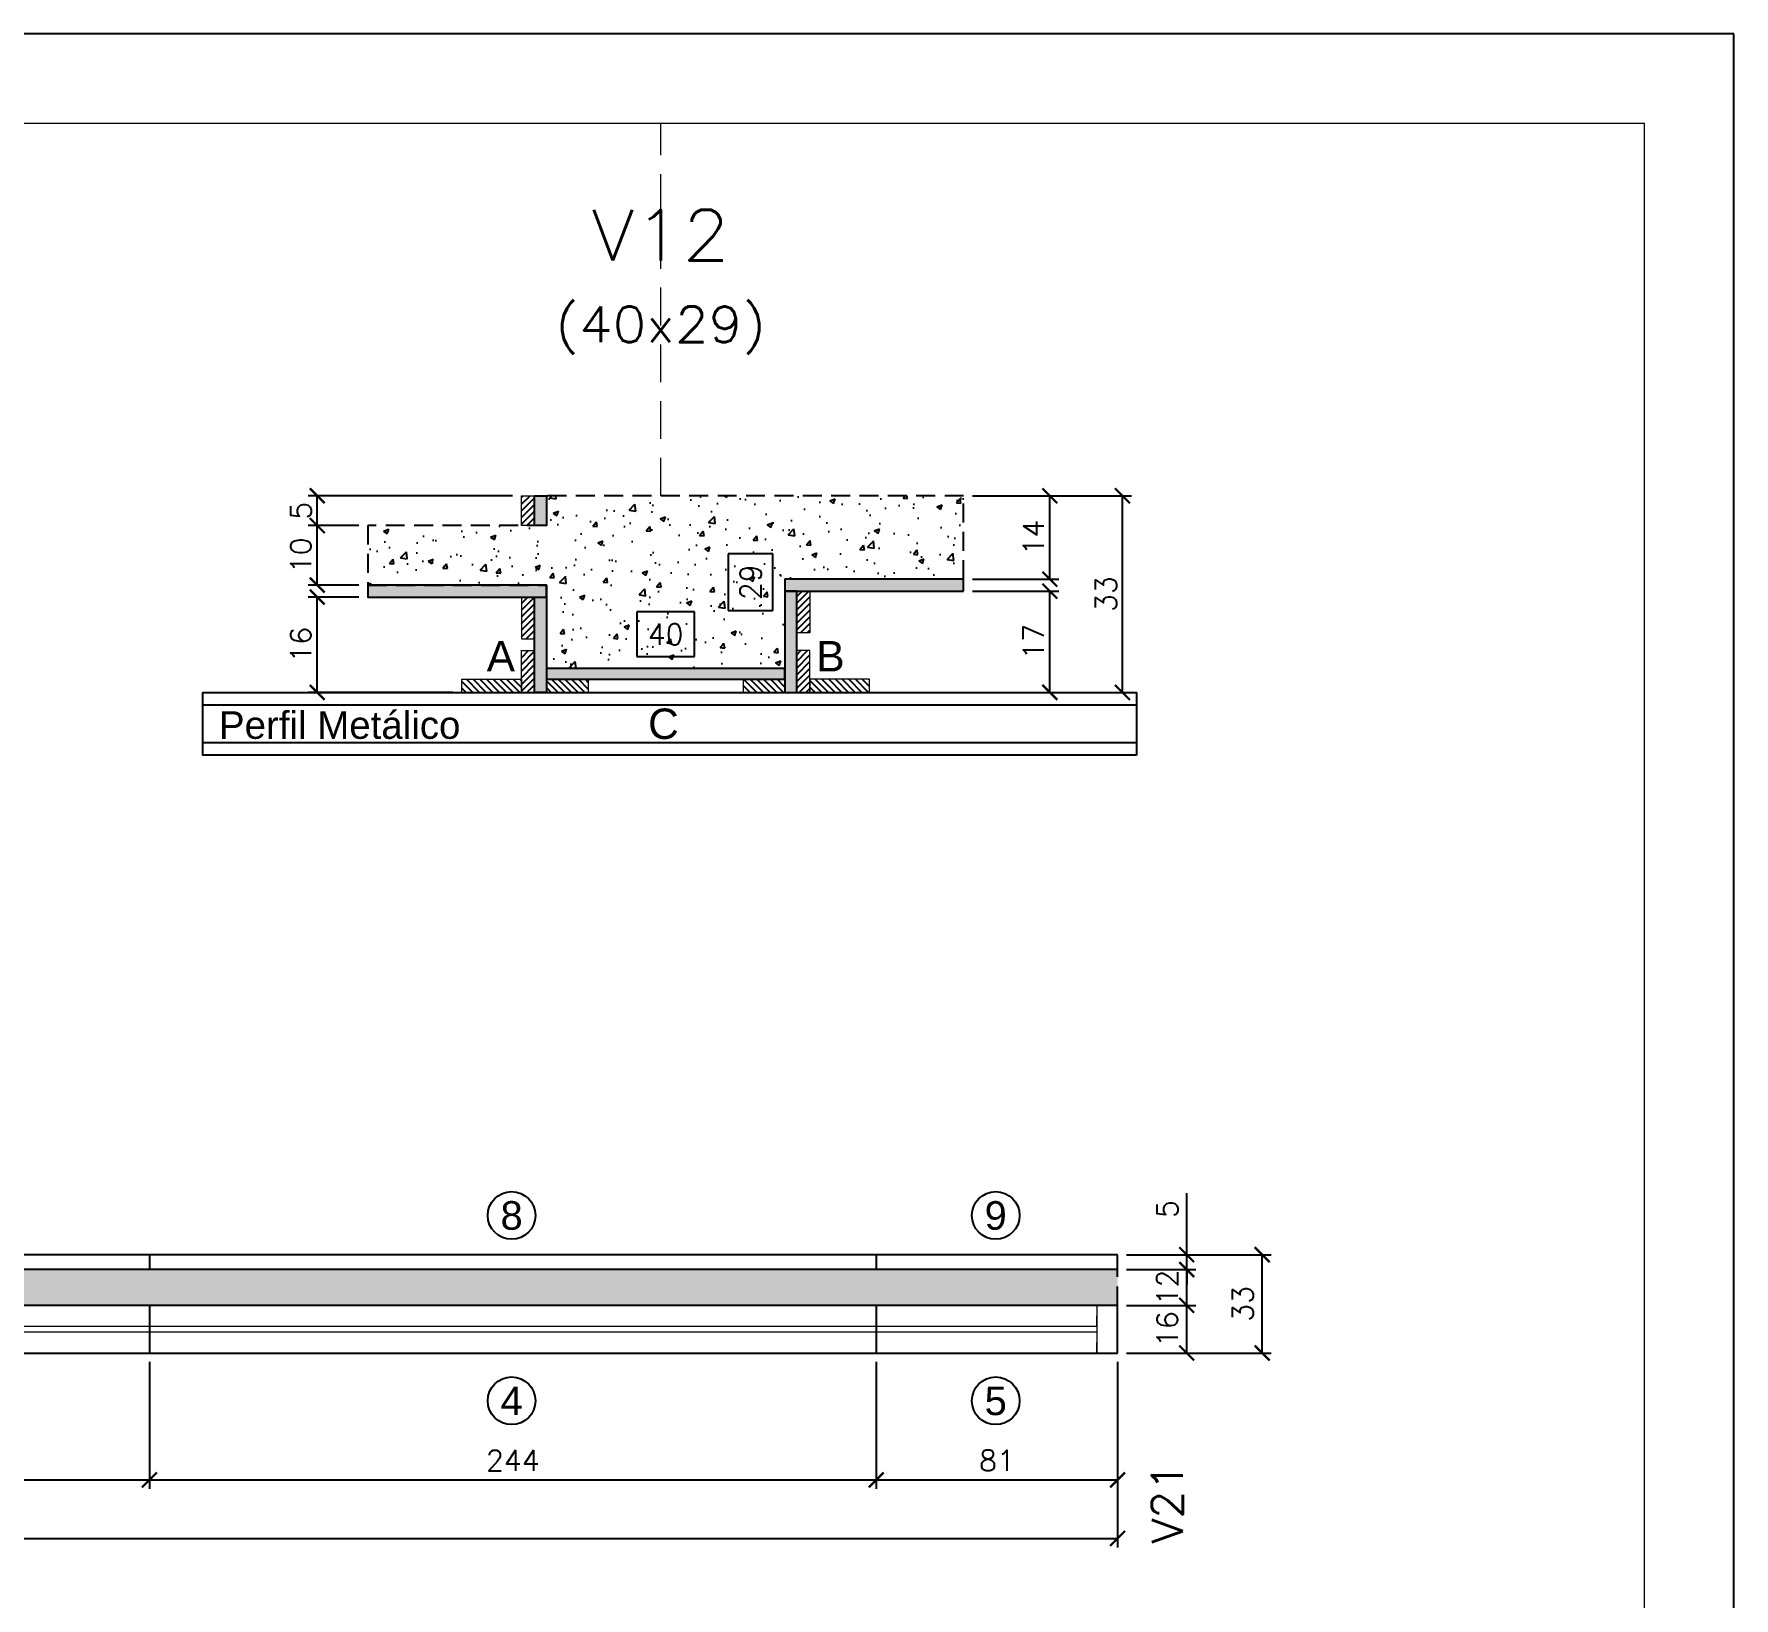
# Model space of a CAD drawing. Extents: x -23436 to 4767, y -4638 to 9755.
# Drawn here: x -15007 to -14436, y 2307 to 2832 of the extents above; entities that cross this region are included whole.
import ezdxf
from ezdxf.enums import TextEntityAlignment as Align

# ---------------------------------------------------------------- set-up
doc = ezdxf.new("R2010")
doc.units = 0
doc.header["$PDMODE"] = 2
doc.header["$PDSIZE"] = 10
doc.linetypes.add('CABLIN', pattern=[0.35, 0.25, -0.1])
doc.linetypes.add('HIDDEN', pattern=[9.525, 6.35, -3.175])
doc.layers.get('0').update_dxf_attribs({"lineweight": 13})
doc.layers.get('Defpoints').update_dxf_attribs({"lineweight": 13})
for name, color, linetype in [('Concreto', 250, 'HIDDEN'), ('Cota', 4, 'Continuous'), ('Cota Seção (2x)', 4, 'Continuous'), ('Hachura', 252, 'CABLIN'), ('MB Logo', 255, 'Continuous'), ('Painéis', 200, 'Continuous'), ('Perfil Metálico', 224, 'Continuous'), ('Romaneio', 10, 'Continuous'), ('Texto de Titulo', 7, 'Continuous'), ('Texto Qtd Sarr', 242, 'Continuous')]:
    doc.layers.add(name, color=color, linetype=linetype)
for name, color, linetype, lineweight in [('FOLHA MB', 7, 'Continuous', 13), ('Madeira', 100, 'Continuous', 13), ('Sarr 2.2x7', 40, 'Continuous', 9), ('Texto Seção', 7, 'Continuous', 15)]:
    doc.layers.add(name, color=color, linetype=linetype, lineweight=lineweight)
doc.layers.add('Laje_Perimetro', color=7, linetype='Continuous', plot=False)
doc.styles.add('ARIAL', font='arial.ttf', dxfattribs={"oblique": 15, "height": 25})
doc.styles.add('REGUA-120', font='ROMANS.shx', dxfattribs={"height": 15})
doc.styles.add('ROMANS', font='romans.shx')
doc.dimstyles.new('Cota Paínel', dxfattribs={"dimtxt": 7, "dimasz": 5, "dimexe": 3, "dimexo": 3, "dimgap": 3, "dimtad": 1, "dimdec": 1, "dimzin": 12, "dimdsep": 46, "dimtxsty": 'ROMANS', "dimblk": 'ARCHTICK', "dimcen": 0, "dimclrd": 4, "dimclre": 4, "dimclrt": 1, "dimadec": 1, "dimazin": 3, "dimtfac": 1, "dimtdec": 1, "dimtmove": 0, "dimatfit": 3, "dimldrblk": 'OBLIQUE', "dimfxl": 1, "dimtolj": 1, "dimtzin": 12, "dimarcsym": 0})
doc.dimstyles.new('Cota Seção (2x)', dxfattribs={"dimtxt": 7, "dimasz": 5, "dimexe": 3, "dimexo": 3, "dimgap": 2, "dimtad": 3, "dimdec": 1, "dimlfac": 0.5, "dimzin": 12, "dimdsep": 46, "dimtxsty": 'ROMANS', "dimblk": 'ARCHTICK', "dimcen": 0, "dimclrd": 4, "dimclre": 4, "dimclrt": 1, "dimadec": 1, "dimazin": 3, "dimtfac": 1, "dimtdec": 1, "dimtmove": 0, "dimatfit": 3, "dimldrblk": 'OBLIQUE', "dimfxl": 1, "dimtolj": 1, "dimtzin": 12, "dimarcsym": 0})
doc.dimstyles.new('Cota Seção interna', dxfattribs={"dimtxt": 7, "dimasz": 6, "dimexe": 0.18, "dimexo": 2, "dimgap": -4, "dimtad": 3, "dimdec": 1, "dimlfac": 0.5, "dimzin": 12, "dimdsep": 46, "dimtxsty": 'ROMANS', "dimblk": 'ARCHTICK', "dimcen": 0.09, "dimse1": 1, "dimse2": 1, "dimsd1": 1, "dimsd2": 1, "dimclrd": 180, "dimclre": 5, "dimclrt": 1, "dimadec": 0, "dimazin": 3, "dimtfac": 1, "dimtdec": 1, "dimtofl": 0, "dimtmove": 0, "dimatfit": 3, "dimldrblk": 'ARCHTICK', "dimfxl": 1, "dimtolj": 1, "dimtzin": 0, "dimarcsym": 0})

# ---------------------------------------------------------------- blocks, each defined once
blk = doc.blocks.new('A$C169d8357')
at = {"layer": 'FOLHA MB', "color": 1}
for points in [[(0, 1199.94), (0, 149.94), (1485.02, 149.94), (1485.02, 1199.94)], [(70, 1169.94), (70, 179.94), (1455.02, 179.94), (1455.02, 1169.94)]]:
    blk.add_lwpolyline(points, close=True, dxfattribs=at)
blk = doc.blocks.new('_ArchTick')
at = {"color": 0, "linetype": 'ByBlock', "const_width": 0.15}
blk.add_lwpolyline([(-0.5, -0.5), (0.5, 0.5)], dxfattribs=at)
blk = doc.blocks.new('*D754')
at = {"layer": 'Cota', "color": 4, "lineweight": -2, "transparency": 16777216}
for p, q in [((-15212.27, 2386.5), (-15212.27, 2343.91)), ((-14968.27, 2386.5), (-14968.27, 2343.91)), ((-15212.27, 2346.91), (-14968.27, 2346.91))]:
    blk.add_line(p, q, dxfattribs=at)
at = {"layer": 'Defpoints', "color": 0, "transparency": 16777216}
for p in [(-15212.27, 2389.5), (-14968.27, 2389.5), (-14968.27, 2346.91)]:
    blk.add_point(p, dxfattribs=at)
at = {"layer": 'Cota', "color": 4, "lineweight": -2, "transparency": 16777216, "xscale": 5, "yscale": 5, "zscale": 5, "rotation": 180}
blk.add_blockref('_ArchTick', (-15212.27, 2346.91), dxfattribs=at)
at = {"layer": 'Cota', "color": 4, "lineweight": -2, "transparency": 16777216, "xscale": 5, "yscale": 5, "zscale": 5}
blk.add_blockref('_ArchTick', (-14968.27, 2346.91), dxfattribs=at)
at = {"layer": 'Cota', "color": 1, "transparency": 16777216, "insert": (-15090.27, 2353.41), "char_height": 7, "attachment_point": 5, "style": 'ROMANS'}
blk.add_mtext('\\A1;244', dxfattribs=at)
blk = doc.blocks.new('_OBLIQUE')
at = {"color": 0, "linetype": 'ByBlock', "lineweight": -2}
for p, q in [((0, 0), (-1, 0)), ((-0.5, -0.5), (0.5, 0.5))]:
    blk.add_line(p, q, dxfattribs=at)
blk = doc.blocks.new('*D755')
at = {"layer": 'Cota', "color": 4, "lineweight": -2, "transparency": 16777216}
for p, q in [((-14968.27, 2386.5), (-14968.27, 2343.91)), ((-14724.27, 2386.5), (-14724.27, 2343.91)), ((-14968.27, 2346.91), (-14724.27, 2346.91))]:
    blk.add_line(p, q, dxfattribs=at)
at = {"layer": 'Defpoints', "color": 0, "transparency": 16777216}
for p in [(-14968.27, 2389.5), (-14724.27, 2389.5), (-14724.27, 2346.91)]:
    blk.add_point(p, dxfattribs=at)
at = {"layer": 'Cota', "color": 4, "lineweight": -2, "transparency": 16777216, "xscale": 5, "yscale": 5, "zscale": 5, "rotation": 180}
blk.add_blockref('_ArchTick', (-14968.27, 2346.91), dxfattribs=at)
at = {"layer": 'Cota', "color": 4, "lineweight": -2, "transparency": 16777216, "xscale": 5, "yscale": 5, "zscale": 5}
blk.add_blockref('_ArchTick', (-14724.27, 2346.91), dxfattribs=at)
at = {"layer": 'Cota', "color": 1, "transparency": 16777216, "insert": (-14846.27, 2353.41), "char_height": 7, "attachment_point": 5, "style": 'ROMANS'}
blk.add_mtext('\\A1;244', dxfattribs=at)
blk = doc.blocks.new('*D756')
at = {"layer": 'Cota', "color": 4, "lineweight": -2, "transparency": 16777216}
for p, q in [((-14724.27, 2386.5), (-14724.27, 2343.91)), ((-14643.27, 2386.5), (-14643.27, 2343.91)), ((-14724.27, 2346.91), (-14643.27, 2346.91))]:
    blk.add_line(p, q, dxfattribs=at)
at = {"layer": 'Defpoints', "color": 0, "transparency": 16777216}
for p in [(-14724.27, 2389.5), (-14643.27, 2389.5), (-14643.27, 2346.91)]:
    blk.add_point(p, dxfattribs=at)
at = {"layer": 'Cota', "color": 4, "lineweight": -2, "transparency": 16777216, "xscale": 5, "yscale": 5, "zscale": 5, "rotation": 180}
blk.add_blockref('_ArchTick', (-14724.27, 2346.91), dxfattribs=at)
at = {"layer": 'Cota', "color": 4, "lineweight": -2, "transparency": 16777216, "xscale": 5, "yscale": 5, "zscale": 5}
blk.add_blockref('_ArchTick', (-14643.27, 2346.91), dxfattribs=at)
at = {"layer": 'Cota', "color": 1, "transparency": 16777216, "insert": (-14683.77, 2353.41), "char_height": 7, "attachment_point": 5, "style": 'ROMANS'}
blk.add_mtext('\\A1;81', dxfattribs=at)
blk = doc.blocks.new('*D757')
at = {"layer": 'Cota', "color": 4, "lineweight": -2, "transparency": 16777216}
for p, q in [((-14640.27, 2405.5), (-14617.06, 2405.5)), ((-14620.06, 2389.5), (-14620.06, 2405.5)), ((-14640.27, 2389.5), (-14617.06, 2389.5))]:
    blk.add_line(p, q, dxfattribs=at)
at = {"layer": 'Defpoints', "color": 0, "transparency": 16777216}
for p in [(-14643.27, 2405.5), (-14620.06, 2405.5), (-14643.27, 2389.5)]:
    blk.add_point(p, dxfattribs=at)
at = {"layer": 'Cota', "color": 4, "lineweight": -2, "transparency": 16777216, "xscale": 5, "yscale": 5, "zscale": 5}
for p, rotation in [((-14620.06, 2405.5), 90), ((-14620.06, 2389.5), 270)]:
    blk.add_blockref('_ArchTick', p, dxfattribs=dict(at, rotation=rotation))
at = {"layer": 'Cota', "color": 1, "transparency": 16777216, "insert": (-14626.56, 2397.5), "char_height": 7, "attachment_point": 5, "rotation": 90, "style": 'ROMANS'}
blk.add_mtext('\\A1;16', dxfattribs=at)
blk = doc.blocks.new('*D758')
at = {"layer": 'Cota', "color": 4, "lineweight": -2, "transparency": 16777216}
for p, q in [((-14640.27, 2417.5), (-14617.06, 2417.5)), ((-14620.06, 2405.5), (-14620.06, 2417.5)), ((-14640.27, 2405.5), (-14617.06, 2405.5))]:
    blk.add_line(p, q, dxfattribs=at)
at = {"layer": 'Defpoints', "color": 0, "transparency": 16777216}
for p in [(-14643.27, 2417.5), (-14620.06, 2417.5), (-14643.27, 2405.5)]:
    blk.add_point(p, dxfattribs=at)
at = {"layer": 'Cota', "color": 4, "lineweight": -2, "transparency": 16777216, "xscale": 5, "yscale": 5, "zscale": 5}
for p, rotation in [((-14620.06, 2417.5), 90), ((-14620.06, 2405.5), 270)]:
    blk.add_blockref('_ArchTick', p, dxfattribs=dict(at, rotation=rotation))
at = {"layer": 'Cota', "color": 1, "transparency": 16777216, "insert": (-14626.56, 2411.5), "char_height": 7, "attachment_point": 5, "rotation": 90, "style": 'ROMANS'}
blk.add_mtext('\\A1;12', dxfattribs=at)
blk = doc.blocks.new('*D759')
at = {"layer": 'Cota', "color": 4, "lineweight": -2, "transparency": 16777216}
for p, q in [((-14620.06, 2422.5), (-14620.06, 2443.16)), ((-14640.27, 2422.5), (-14617.06, 2422.5)), ((-14620.06, 2417.5), (-14620.06, 2422.5)), ((-14640.27, 2417.5), (-14617.06, 2417.5)), ((-14620.06, 2417.5), (-14620.06, 2412.5))]:
    blk.add_line(p, q, dxfattribs=at)
at = {"layer": 'Defpoints', "color": 0, "transparency": 16777216}
for p in [(-14643.27, 2422.5), (-14620.06, 2422.5), (-14643.27, 2417.5)]:
    blk.add_point(p, dxfattribs=at)
at = {"layer": 'Cota', "color": 4, "lineweight": -2, "transparency": 16777216, "xscale": 5, "yscale": 5, "zscale": 5}
for p, rotation in [((-14620.06, 2422.5), 270), ((-14620.06, 2417.5), 90)]:
    blk.add_blockref('_ArchTick', p, dxfattribs=dict(at, rotation=rotation))
at = {"layer": 'Cota', "color": 1, "transparency": 16777216, "insert": (-14626.56, 2437.83), "char_height": 7, "attachment_point": 5, "rotation": 90, "style": 'ROMANS'}
blk.add_mtext('\\A1;5', dxfattribs=at)
blk = doc.blocks.new('*D760')
at = {"layer": 'Cota', "color": 4, "lineweight": -2, "transparency": 16777216}
for p, q in [((-14640.27, 2422.5), (-14591.75, 2422.5)), ((-14594.75, 2389.5), (-14594.75, 2422.5)), ((-14640.27, 2389.5), (-14591.75, 2389.5))]:
    blk.add_line(p, q, dxfattribs=at)
at = {"layer": 'Defpoints', "color": 0, "transparency": 16777216}
for p in [(-14643.27, 2422.5), (-14594.75, 2422.5), (-14643.27, 2389.5)]:
    blk.add_point(p, dxfattribs=at)
at = {"layer": 'Cota', "color": 4, "lineweight": -2, "transparency": 16777216, "xscale": 5, "yscale": 5, "zscale": 5}
for p, rotation in [((-14594.75, 2422.5), 90), ((-14594.75, 2389.5), 270)]:
    blk.add_blockref('_ArchTick', p, dxfattribs=dict(at, rotation=rotation))
at = {"layer": 'Cota', "color": 1, "transparency": 16777216, "insert": (-14601.25, 2406), "char_height": 7, "attachment_point": 5, "rotation": 90, "style": 'ROMANS'}
blk.add_mtext('\\A1;33', dxfattribs=at)
blk = doc.blocks.new('*D761')
at = {"layer": 'Cota', "color": 4, "lineweight": -2, "transparency": 16777216}
for p, q in [((-15456.27, 2386.5), (-15456.27, 2324.25)), ((-14643.27, 2386.5), (-14643.27, 2324.25)), ((-15456.27, 2327.25), (-14643.27, 2327.25))]:
    blk.add_line(p, q, dxfattribs=at)
at = {"layer": 'Defpoints', "color": 0, "transparency": 16777216}
for p in [(-15456.27, 2389.5), (-14643.27, 2389.5), (-14643.27, 2327.25)]:
    blk.add_point(p, dxfattribs=at)
at = {"layer": 'Cota', "color": 4, "lineweight": -2, "transparency": 16777216, "xscale": 5, "yscale": 5, "zscale": 5, "rotation": 180}
blk.add_blockref('_ArchTick', (-15456.27, 2327.25), dxfattribs=at)
at = {"layer": 'Cota', "color": 4, "lineweight": -2, "transparency": 16777216, "xscale": 5, "yscale": 5, "zscale": 5}
blk.add_blockref('_ArchTick', (-14643.27, 2327.25), dxfattribs=at)
at = {"layer": 'Cota', "color": 1, "transparency": 16777216, "insert": (-15049.77, 2333.75), "char_height": 7, "attachment_point": 5, "style": 'ROMANS'}
blk.add_mtext('\\A1;813', dxfattribs=at)
blk = doc.blocks.new('*D781')
at = {"layer": 'Cota Seção (2x)', "color": 180, "lineweight": -2, "transparency": 16777216}
for p, q in [((-14785.29, 2638.26), (-14804.62, 2638.26)), ((-14804.62, 2638.26), (-14804.62, 2623.26)), ((-14785.29, 2623.26), (-14785.29, 2638.26)), ((-14804.62, 2623.26), (-14785.29, 2623.26))]:
    blk.add_line(p, q, dxfattribs=at)
at = {"layer": 'Defpoints', "color": 0, "transparency": 16777216}
for p in [(-14834.96, 2619.26), (-14754.96, 2619.26), (-14754.96, 2619.26)]:
    blk.add_point(p, dxfattribs=at)
at = {"layer": 'Cota Seção (2x)', "color": 1, "transparency": 16777216, "insert": (-14794.96, 2630.76), "char_height": 7, "attachment_point": 5, "style": 'ROMANS'}
blk.add_mtext('\\A1;40', dxfattribs=at)
blk = doc.blocks.new('*D782')
at = {"layer": 'Cota', "color": 4, "lineweight": -2, "transparency": 16777216}
for p, q in [((-14691.96, 2645.26), (-14663.02, 2645.26)), ((-14666.02, 2611.26), (-14666.02, 2645.26)), ((-14723.56, 2611.26), (-14663.02, 2611.26))]:
    blk.add_line(p, q, dxfattribs=at)
at = {"layer": 'Defpoints', "color": 0, "transparency": 16777216}
for p in [(-14694.96, 2645.26), (-14666.02, 2645.26), (-14726.56, 2611.26)]:
    blk.add_point(p, dxfattribs=at)
at = {"layer": 'Cota', "color": 4, "lineweight": -2, "transparency": 16777216, "xscale": 5, "yscale": 5, "zscale": 5}
for p, rotation in [((-14666.02, 2645.26), 90), ((-14666.02, 2611.26), 270)]:
    blk.add_blockref('_ArchTick', p, dxfattribs=dict(at, rotation=rotation))
at = {"layer": 'Cota', "color": 1, "transparency": 16777216, "insert": (-14671.52, 2628.26), "char_height": 7, "attachment_point": 5, "rotation": 90, "style": 'ROMANS'}
blk.add_mtext('\\A1;17', dxfattribs=at)
blk = doc.blocks.new('*D783')
at = {"layer": 'Cota', "color": 4, "lineweight": -2, "transparency": 16777216}
for p, q in [((-14691.96, 2677.26), (-14663.02, 2677.26)), ((-14666.02, 2649.26), (-14666.02, 2677.26)), ((-14691.96, 2649.26), (-14663.02, 2649.26))]:
    blk.add_line(p, q, dxfattribs=at)
at = {"layer": 'Defpoints', "color": 0, "transparency": 16777216}
for p in [(-14694.96, 2677.26), (-14666.02, 2677.26), (-14694.96, 2649.26)]:
    blk.add_point(p, dxfattribs=at)
at = {"layer": 'Cota', "color": 4, "lineweight": -2, "transparency": 16777216, "xscale": 5, "yscale": 5, "zscale": 5}
for p, rotation in [((-14666.02, 2677.26), 90), ((-14666.02, 2649.26), 270)]:
    blk.add_blockref('_ArchTick', p, dxfattribs=dict(at, rotation=rotation))
at = {"layer": 'Cota', "color": 1, "transparency": 16777216, "insert": (-14671.52, 2663.26), "char_height": 7, "attachment_point": 5, "rotation": 90, "style": 'ROMANS'}
blk.add_mtext('\\A1;14', dxfattribs=at)
blk = doc.blocks.new('*D784')
at = {"layer": 'Cota', "color": 4, "lineweight": -2, "transparency": 16777216}
for p, q in [((-14691.96, 2677.26), (-14638.65, 2677.26)), ((-14641.65, 2611.26), (-14641.65, 2677.26)), ((-14723.56, 2611.26), (-14638.65, 2611.26))]:
    blk.add_line(p, q, dxfattribs=at)
at = {"layer": 'Defpoints', "color": 0, "transparency": 16777216}
for p in [(-14694.96, 2677.26), (-14641.65, 2677.26), (-14726.56, 2611.26)]:
    blk.add_point(p, dxfattribs=at)
at = {"layer": 'Cota', "color": 4, "lineweight": -2, "transparency": 16777216, "xscale": 5, "yscale": 5, "zscale": 5}
for p, rotation in [((-14641.65, 2677.26), 90), ((-14641.65, 2611.26), 270)]:
    blk.add_blockref('_ArchTick', p, dxfattribs=dict(at, rotation=rotation))
at = {"layer": 'Cota', "color": 1, "transparency": 16777216, "insert": (-14647.15, 2644.26), "char_height": 7, "attachment_point": 5, "rotation": 90, "style": 'ROMANS'}
blk.add_mtext('\\A1;33', dxfattribs=at)
blk = doc.blocks.new('*D785')
at = {"layer": 'Cota', "color": 4, "lineweight": -2, "transparency": 16777216}
for p, q in [((-14846.36, 2677.26), (-14914.93, 2677.26)), ((-14911.93, 2667.26), (-14911.93, 2677.26)), ((-14897.96, 2667.26), (-14914.93, 2667.26))]:
    blk.add_line(p, q, dxfattribs=at)
at = {"layer": 'Defpoints', "color": 0, "transparency": 16777216}
for p in [(-14911.93, 2677.26), (-14843.36, 2677.26), (-14894.96, 2667.26)]:
    blk.add_point(p, dxfattribs=at)
at = {"layer": 'Cota', "color": 4, "lineweight": -2, "transparency": 16777216, "xscale": 5, "yscale": 5, "zscale": 5}
for p, rotation in [((-14911.93, 2677.26), 90), ((-14911.93, 2667.26), 270)]:
    blk.add_blockref('_ArchTick', p, dxfattribs=dict(at, rotation=rotation))
at = {"layer": 'Cota', "color": 1, "transparency": 16777216, "insert": (-14917.43, 2672.26), "char_height": 7, "attachment_point": 5, "rotation": 90, "style": 'ROMANS'}
blk.add_mtext('\\A1;5', dxfattribs=at)
blk = doc.blocks.new('*D786')
at = {"layer": 'Cota', "color": 4, "lineweight": -2, "transparency": 16777216}
for p, q in [((-14897.96, 2667.26), (-14914.93, 2667.26)), ((-14911.93, 2647.26), (-14911.93, 2667.26)), ((-14897.96, 2647.26), (-14914.93, 2647.26))]:
    blk.add_line(p, q, dxfattribs=at)
at = {"layer": 'Defpoints', "color": 0, "transparency": 16777216}
for p in [(-14911.93, 2667.26), (-14894.96, 2667.26), (-14894.96, 2647.26)]:
    blk.add_point(p, dxfattribs=at)
at = {"layer": 'Cota', "color": 4, "lineweight": -2, "transparency": 16777216, "xscale": 5, "yscale": 5, "zscale": 5}
for p, rotation in [((-14911.93, 2667.26), 90), ((-14911.93, 2647.26), 270)]:
    blk.add_blockref('_ArchTick', p, dxfattribs=dict(at, rotation=rotation))
at = {"layer": 'Cota', "color": 1, "transparency": 16777216, "insert": (-14917.43, 2657.26), "char_height": 7, "attachment_point": 5, "rotation": 90, "style": 'ROMANS'}
blk.add_mtext('\\A1;10', dxfattribs=at)
blk = doc.blocks.new('*D787')
at = {"layer": 'Cota', "color": 4, "lineweight": -2, "transparency": 16777216}
for p, q in [((-14897.96, 2643.26), (-14914.93, 2643.26)), ((-14911.93, 2611.26), (-14911.93, 2643.26)), ((-14866.36, 2611.26), (-14914.93, 2611.26))]:
    blk.add_line(p, q, dxfattribs=at)
at = {"layer": 'Defpoints', "color": 0, "transparency": 16777216}
for p in [(-14911.93, 2643.26), (-14894.96, 2643.26), (-14863.36, 2611.26)]:
    blk.add_point(p, dxfattribs=at)
at = {"layer": 'Cota', "color": 4, "lineweight": -2, "transparency": 16777216, "xscale": 5, "yscale": 5, "zscale": 5}
for p, rotation in [((-14911.93, 2643.26), 90), ((-14911.93, 2611.26), 270)]:
    blk.add_blockref('_ArchTick', p, dxfattribs=dict(at, rotation=rotation))
at = {"layer": 'Cota', "color": 1, "transparency": 16777216, "insert": (-14917.43, 2627.26), "char_height": 7, "attachment_point": 5, "rotation": 90, "style": 'ROMANS'}
blk.add_mtext('\\A1;16', dxfattribs=at)
blk = doc.blocks.new('*D788')
at = {"layer": 'Cota Seção (2x)', "color": 180, "lineweight": -2, "transparency": 16777216}
for p, q in [((-14758.96, 2657.76), (-14773.96, 2657.76)), ((-14773.96, 2657.76), (-14773.96, 2638.76)), ((-14758.96, 2638.76), (-14758.96, 2657.76)), ((-14773.96, 2638.76), (-14758.96, 2638.76))]:
    blk.add_line(p, q, dxfattribs=at)
at = {"layer": 'Defpoints', "color": 0, "transparency": 16777216}
for p in [(-14759.66, 2677.26), (-14754.96, 2677.26), (-14759.66, 2619.26)]:
    blk.add_point(p, dxfattribs=at)
at = {"layer": 'Cota Seção (2x)', "color": 1, "transparency": 16777216, "insert": (-14766.46, 2648.26), "char_height": 7, "attachment_point": 5, "rotation": 90, "style": 'ROMANS'}
blk.add_mtext('\\A1;29', dxfattribs=at)
blk = doc.blocks.new('titulo1')
at = {"layer": 'Defpoints', "color": 252, "linetype": 'HIDDEN', "ltscale": 2}
blk.add_line((0, 0), (0, 125), dxfattribs=at)
at = {"layer": 'Defpoints', "style": 'ROMANS', "oblique": 15}
blk.add_attdef('FOLHA', text='', height=10, dxfattribs=at).set_placement((0, 15.58), align=Align.MIDDLE_CENTER)
at = {"layer": 'Texto Qtd Sarr', "color": 3, "style": 'ROMANS', "oblique": 15}
for tag, height, p in [('TITULO', 17, (0, 71.45)), ('SEÇÃO', 12, (0, 41.55))]:
    blk.add_attdef(tag, text='', height=height, dxfattribs=at).set_placement(p, align=Align.MIDDLE_CENTER)

msp = doc.modelspace()

# ---------------------------------------------------------------- hatches: boundary and pattern name
at = {"layer": 'Concreto'}
h = msp.add_hatch(dxfattribs=at)
h.set_pattern_fill('AR-CONC', color=256, scale=2.5)
h.set_pattern_definition([(50, (227.278, 0), (17.931505, -1.568803), [1.875, -20.625]), (355, (227.278, 0), (-3.468783, 18.804803), [1.5, -16.5]), (100.45144, (228.772, -0.13), (14.462721, 17.236), [1.593505, -17.528553]), (46.1842, (227.278, 5), (26.681033, -4.137982), [2.8125, -30.9375]), (96.63564, (229.501, 4.655), (23.36655, 24.352965), [2.39026, -26.292844]), (351.18416, (227.278, 5), (23.36655, 24.352965), [2.25, -24.75]), (21, (229.778, 3.75), (14.922676, -10.065472), [1.875, -20.625]), (326, (229.778, 3.75), (6.082883, 18.128751), [1.5, -16.5]), (71.45144, (231.021, 2.911), (21.00556, 8.063279), [1.593505, -17.528553]), (37.5, (227.278, 0), (0.3039964, 8.3223463), [0, -16.3, 0, -16.75, 0, -16.5625]), (7.5, (227.278, 0), (6.5767384, 9.860293), [0, -9.55, 0, -15.925, 0, -6.3125]), (327.5, (221.703, 0), (13.345561, -0.5638718), [0, -6.25, 0, -19.5, 0, -25.875]), (317.5, (219.203, 0), (14.579654, 2.502625), [0, -8.125, 0, -12.95, 0, -18.375])])
h.paths.add_polyline_path([(-14694.96, 2677.26), (-14834.96, 2677.26), (-14834.96, 2667.26), (-14838.96, 2667.26), (-14843.36, 2667.26), (-14894.96, 2667.26), (-14894.96, 2647.26), (-14834.96, 2647.26), (-14834.96, 2643.26), (-14834.96, 2619.26), (-14754.96, 2619.26), (-14754.96, 2645.26), (-14754.96, 2649.26), (-14694.96, 2649.26)])
h.paths.add_polyline_path([(-14802.37, 2625.51), (-14787.54, 2625.51), (-14787.54, 2636.01), (-14802.37, 2636.01)], flags=24)
h.paths.add_polyline_path([(-14761.21, 2641.01), (-14761.21, 2655.51), (-14771.71, 2655.51), (-14771.71, 2641.01)], flags=24)
h = msp.add_hatch(dxfattribs=at)
h.set_pattern_fill('AR-CONC', color=256, scale=2.5)
h.set_pattern_definition([(50, (0, 0), (17.931505, -1.568803), [1.875, -20.625]), (355, (0, 0), (-3.468783, 18.804803), [1.5, -16.5]), (100.45144, (1.494, -0.13), (14.462721, 17.236), [1.593505, -17.528553]), (46.1842, (0, 5), (26.681033, -4.137982), [2.8125, -30.9375]), (96.63564, (2.223, 4.655), (23.36655, 24.352965), [2.39026, -26.292844]), (351.18416, (0, 5), (23.36655, 24.352965), [2.25, -24.75]), (21, (2.5, 3.75), (14.922676, -10.065472), [1.875, -20.625]), (326, (2.5, 3.75), (6.082883, 18.128751), [1.5, -16.5]), (71.45144, (3.744, 2.911), (21.00556, 8.063279), [1.593505, -17.528553]), (37.5, (0, 0), (0.3039964, 8.3223463), [0, -16.3, 0, -16.75, 0, -16.5625]), (7.5, (0, 0), (6.5767384, 9.860293), [0, -9.55, 0, -15.925, 0, -6.3125]), (327.5, (-5.575, 0), (13.345561, -0.5638718), [0, -6.25, 0, -19.5, 0, -25.875]), (317.5, (-8.075, 0), (14.579654, 2.5026246), [0, -8.125, 0, -12.95, 0, -18.375])])
h.paths.add_polyline_path([(-14643.27, 2417.5), (-15456.27, 2417.5), (-15456.27, 2405.5), (-14643.27, 2405.5)])
at = {"layer": 'Hachura'}
h = msp.add_hatch(dxfattribs=at)
h.set_pattern_fill('ANSI31', color=256, scale=0.5, angle=360, style=0)
h.set_pattern_definition([(45, (-6535.7139, 25729.8796), (-1.12253202, 1.12253202), [])])
h.paths.add_polyline_path([(-14838.96, 2667.26), (-14843.36, 2667.26), (-14843.36, 2677.26), (-14838.96, 2677.26)])
h = msp.add_hatch(color=256, dxfattribs=at)
h.dxf.hatch_style = 1
h.paths.add_polyline_path([(-14838.96, 2677.26), (-14834.96, 2677.26), (-14834.96, 2667.26), (-14838.96, 2667.26)])
h = msp.add_hatch(color=256, dxfattribs=at)
h.dxf.hatch_style = 1
h.paths.add_polyline_path([(-14694.96, 2645.26), (-14694.96, 2649.26), (-14754.96, 2649.26), (-14754.96, 2645.26)])
h = msp.add_hatch(color=256, dxfattribs=at)
h.dxf.hatch_style = 1
h.paths.add_polyline_path([(-14834.96, 2643.26), (-14834.96, 2647.26), (-14894.96, 2647.26), (-14894.96, 2643.26)])
h = msp.add_hatch(dxfattribs=at)
h.set_pattern_fill('ANSI31', color=256, scale=0.5, angle=360, style=0)
h.set_pattern_definition([(45, (-6493.7139, 25603.8796), (-1.12253202, 1.12253202), [])])
h.paths.add_polyline_path([(-14838.96, 2643.26), (-14843.36, 2643.26), (-14843.36, 2629.26), (-14838.96, 2629.26)])
h = msp.add_hatch(color=256, dxfattribs=at)
h.dxf.hatch_style = 1
h.paths.add_polyline_path([(-14838.96, 2643.26), (-14834.96, 2643.26), (-14834.96, 2611.26), (-14838.96, 2611.26)])
h = msp.add_hatch(color=256, dxfattribs=at)
h.dxf.hatch_style = 1
h.paths.add_polyline_path([(-14750.96, 2645.26), (-14754.96, 2645.26), (-14754.96, 2611.26), (-14750.96, 2611.26)])
h = msp.add_hatch(dxfattribs=at)
h.set_pattern_fill('ANSI31', color=256, scale=0.5, angle=360, style=0)
h.set_pattern_definition([(45, (-6493.7139, 25605.8796), (-1.12253202, 1.12253202), [])])
h.paths.add_polyline_path([(-14750.96, 2645.26), (-14746.56, 2645.26), (-14746.56, 2631.26), (-14750.96, 2631.26)])
h = msp.add_hatch(dxfattribs=at)
h.set_pattern_fill('ANSI31', color=256, scale=0.5, angle=360, style=0)
h.set_pattern_definition([(45, (-6535.7139, 25673.8796), (-1.12253202, 1.12253202), [])])
h.paths.add_polyline_path([(-14838.96, 2611.26), (-14843.36, 2611.26), (-14843.36, 2625.26), (-14838.96, 2625.26)])
h = msp.add_hatch(dxfattribs=at)
h.set_pattern_fill('ANSI31', color=256, scale=0.5, angle=360, style=0)
h.set_pattern_definition([(45, (-6493.7139, 25673.8796), (-1.12253202, 1.12253202), [])])
h.paths.add_polyline_path([(-14750.96, 2611.26), (-14746.56, 2611.26), (-14746.56, 2625.26), (-14750.96, 2625.26)])
h = msp.add_hatch(dxfattribs=at)
h.set_pattern_fill('ANSI31', color=256, scale=0.5, angle=270, style=0)
h.set_pattern_definition([(315, (8131.2625, -5618.3843), (1.12253202, 1.12253202), [])])
h.paths.add_polyline_path([(-14863.36, 2611.26), (-14863.36, 2615.66), (-14843.36, 2615.66), (-14843.36, 2611.26)])
h = msp.add_hatch(color=256, dxfattribs=at)
h.dxf.hatch_style = 1
h.paths.add_polyline_path([(-14754.96, 2615.66), (-14754.96, 2619.26), (-14834.96, 2619.26), (-14834.96, 2615.66)])
h = msp.add_hatch(dxfattribs=at)
h.set_pattern_fill('ANSI31', color=256, scale=0.5, angle=270, style=0)
h.set_pattern_definition([(315, (8121.6625, -5618.3843), (1.12253202, 1.12253202), [])])
h.paths.add_polyline_path([(-14834.96, 2611.26), (-14834.96, 2615.66), (-14820.96, 2615.66), (-14820.96, 2611.26)])
h = msp.add_hatch(dxfattribs=at)
h.set_pattern_fill('ANSI31', color=256, scale=0.5, angle=270, style=0)
h.set_pattern_definition([(315, (8163.6625, -5618.3843), (1.12253202, 1.12253202), [])])
h.paths.add_polyline_path([(-14754.96, 2611.26), (-14754.96, 2615.66), (-14768.96, 2615.66), (-14768.96, 2611.26)])
h = msp.add_hatch(dxfattribs=at)
h.set_pattern_fill('ANSI31', color=256, scale=0.5, angle=270, style=0)
h.set_pattern_definition([(315, (8154.0625, -5618.3843), (1.12253202, 1.12253202), [])])
h.paths.add_polyline_path([(-14726.56, 2611.26), (-14726.56, 2615.66), (-14746.56, 2615.66), (-14746.56, 2611.26)])

# ---------------------------------------------------------------- linework, layer by layer
at = {"layer": 'Concreto'}
for p, q in [((-14694.96, 2677.26), (-14834.96, 2677.26)), ((-14834.96, 2677.26), (-14834.96, 2667.26)), ((-14694.96, 2649.26), (-14694.96, 2677.26)), ((-14834.96, 2667.26), (-14894.96, 2667.26)), ((-14894.96, 2667.26), (-14894.96, 2647.26)), ((-14694.96, 2649.26), (-14754.96, 2649.26)), ((-14754.96, 2649.26), (-14754.96, 2619.26)), ((-14894.96, 2647.26), (-14834.96, 2647.26)), ((-14834.96, 2647.26), (-14834.96, 2619.26)), ((-14754.96, 2619.26), (-14834.96, 2619.26)), ((-14643.27, 2405.5), (-14643.27, 2417.5))]:
    msp.add_line(p, q, dxfattribs=at)
at = {"layer": 'Laje_Perimetro'}
msp.add_lwpolyline([(-14436.36, 2832.26), (-15921.38, 2832.26), (-15921.38, 1782.26), (-14436.36, 1782.26)], close=True, dxfattribs=at)
at = {"layer": 'Madeira'}
for points in [[(-14838.96, 2667.26), (-14843.36, 2667.26), (-14843.36, 2677.26), (-14838.96, 2677.26)], [(-14838.96, 2643.26), (-14843.36, 2643.26), (-14843.36, 2629.26), (-14838.96, 2629.26)], [(-14750.96, 2645.26), (-14746.56, 2645.26), (-14746.56, 2631.26), (-14750.96, 2631.26)], [(-14838.96, 2611.26), (-14843.36, 2611.26), (-14843.36, 2625.26), (-14838.96, 2625.26)], [(-14750.96, 2611.26), (-14746.56, 2611.26), (-14746.56, 2625.26), (-14750.96, 2625.26)], [(-14863.36, 2611.26), (-14863.36, 2615.66), (-14843.36, 2615.66), (-14843.36, 2611.26)], [(-14834.96, 2611.26), (-14834.96, 2615.66), (-14820.96, 2615.66), (-14820.96, 2611.26)], [(-14754.96, 2611.26), (-14754.96, 2615.66), (-14768.96, 2615.66), (-14768.96, 2611.26)], [(-14726.56, 2611.26), (-14726.56, 2615.66), (-14746.56, 2615.66), (-14746.56, 2611.26)]]:
    msp.add_lwpolyline(points, close=True, dxfattribs=at)
at = {"layer": 'Painéis'}
for p, q in [((-14643.27, 2422.5), (-15456.27, 2422.5)), ((-14968.27, 2422.5), (-14968.27, 2417.5)), ((-14724.27, 2422.5), (-14724.27, 2417.5)), ((-14643.27, 2417.5), (-14643.27, 2422.5)), ((-14643.27, 2417.5), (-15456.27, 2417.5)), ((-14643.27, 2405.5), (-15456.27, 2405.5)), ((-14968.27, 2405.5), (-14968.27, 2389.5)), ((-14724.27, 2405.5), (-14724.27, 2389.5)), ((-14643.27, 2389.5), (-14643.27, 2405.5)), ((-15456.27, 2389.5), (-14643.27, 2389.5))]:
    msp.add_line(p, q, dxfattribs=at)
for points in [[(-14838.96, 2677.26), (-14834.96, 2677.26), (-14834.96, 2667.26), (-14838.96, 2667.26)], [(-14694.96, 2645.26), (-14694.96, 2649.26), (-14754.96, 2649.26), (-14754.96, 2645.26)], [(-14834.96, 2643.26), (-14834.96, 2647.26), (-14894.96, 2647.26), (-14894.96, 2643.26)], [(-14838.96, 2643.26), (-14834.96, 2643.26), (-14834.96, 2611.26), (-14838.96, 2611.26)], [(-14750.96, 2645.26), (-14754.96, 2645.26), (-14754.96, 2611.26), (-14750.96, 2611.26)], [(-14754.96, 2615.66), (-14754.96, 2619.26), (-14834.96, 2619.26), (-14834.96, 2615.66)]]:
    msp.add_lwpolyline(points, close=True, dxfattribs=at)
at = {"layer": 'Perfil Metálico'}
msp.add_lwpolyline([(-14636.94, 2590.19), (-14950.29, 2590.19), (-14950.29, 2611.26), (-14636.94, 2611.26)], close=True, dxfattribs=at)
for points in [[(-14950.29, 2607.1), (-14636.94, 2607.1)], [(-14636.94, 2594.35), (-14950.29, 2594.35)]]:
    msp.add_lwpolyline(points, dxfattribs=at)
at = {"layer": 'Romaneio'}
for centre in [(-14846.68, 2435.67), (-14684.18, 2435.67), (-14846.68, 2373.45), (-14684.18, 2373.45)]:
    msp.add_circle(centre, 8, dxfattribs=at)
at = {"layer": 'Sarr 2.2x7', "color": 50}
for p, q in [((-15456.27, 2422.5), (-14643.27, 2422.5)), ((-14643.27, 2422.5), (-14643.27, 2420)), ((-14643.27, 2417.5), (-14643.27, 2420)), ((-15456.27, 2417.5), (-14643.27, 2417.5)), ((-15456.27, 2405.5), (-14650.27, 2405.5)), ((-14650.27, 2405.5), (-14646.77, 2405.5)), ((-14650.27, 2405.5), (-14650.27, 2389.5)), ((-14650.27, 2405.5), (-14650.27, 2402)), ((-14643.27, 2405.5), (-14646.77, 2405.5)), ((-14643.27, 2405.5), (-14643.27, 2389.5)), ((-15456.27, 2398.5), (-14650.27, 2398.5)), ((-14650.27, 2398.5), (-14650.27, 2402)), ((-14650.27, 2396.5), (-15370.27, 2396.5)), ((-14650.27, 2396.5), (-14650.27, 2393)), ((-14650.27, 2389.5), (-14650.27, 2393)), ((-14650.27, 2389.5), (-15370.27, 2389.5)), ((-14650.27, 2389.5), (-14646.77, 2389.5)), ((-14643.27, 2389.5), (-14646.77, 2389.5))]:
    msp.add_line(p, q, dxfattribs=at)

# ---------------------------------------------------------------- block references
at = {"layer": 'MB Logo'}
msp.add_blockref('A$C169d8357', (-15921.38, 1632.32), dxfattribs=at)
at = {"layer": 'Texto Seção'}
ref = msp.add_blockref('titulo1', (-14796.64, 2677.26), dxfattribs=at)
ref.add_attrib('TITULO', 'V12', dxfattribs={"layer": 'Texto de Titulo', "color": 7, "height": 17, "style": 'ROMANS', "width": 1.1}).set_placement((-14796.64, 2764.76), align=Align.MIDDLE_CENTER)
ref.add_attrib('SEÇÃO', '(40x29)', dxfattribs={"layer": 'Texto de Titulo', "color": 7, "height": 12, "style": 'ROMANS', "width": 1.1}).set_placement((-14796.64, 2734.76), align=Align.MIDDLE_CENTER)

# ---------------------------------------------------------------- texts
at = {"layer": 'Romaneio', "color": 0, "style": 'ARIAL'}
for s, p in [('8', (-14846.68, 2435.67)), ('9', (-14684.18, 2435.67)), ('4', (-14846.68, 2373.45)), ('5', (-14684.18, 2373.45))]:
    msp.add_text(s, height=9.6, dxfattribs=at).set_placement(p, align=Align.MIDDLE_CENTER)
at = {"layer": 'Texto Seção', "color": 0, "linetype": 'Continuous', "style": 'ARIAL'}
for s, p in [('A', (-14850.29, 2623.39)), ('B', (-14739.63, 2623.39)), ('C', (-14795.71, 2600.72))]:
    msp.add_text(s, height=10.22, dxfattribs=at).set_placement(p, align=Align.MIDDLE_CENTER)
at = {"layer": 'Texto Seção', "style": 'ARIAL'}
msp.add_text('Perfil Metálico', height=9.24, dxfattribs=at).set_placement((-14904.39, 2600.28), align=Align.MIDDLE_CENTER)
at = {"layer": 'Texto Seção', "style": 'REGUA-120', "width": 1.05}
msp.add_text('V21', height=10.4, rotation=90, dxfattribs=at).set_placement((-14626.62, 2339.06), align=Align.MIDDLE_CENTER)

# ---------------------------------------------------------------- dimensions: what is measured, and where the dimension line sits
at = {"layer": 'Cota'}
for base, p1, p2, dimstyle, picture, middle in [((-14911.93, 2677.26), (-14894.96, 2667.26), (-14843.36, 2677.26), 'Cota Seção (2x)', '*D785', (-14917.43, 2672.26)), ((-14641.65, 2677.26), (-14726.56, 2611.26), (-14694.96, 2677.26), 'Cota Seção (2x)', '*D784', (-14647.15, 2644.26)), ((-14666.02, 2677.26), (-14694.96, 2649.26), (-14694.96, 2677.26), 'Cota Seção (2x)', '*D783', (-14671.52, 2663.26)), ((-14911.93, 2667.26), (-14894.96, 2647.26), (-14894.96, 2667.26), 'Cota Seção (2x)', '*D786', (-14917.43, 2657.26)), ((-14666.02, 2645.26), (-14726.56, 2611.26), (-14694.96, 2645.26), 'Cota Seção (2x)', '*D782', (-14671.52, 2628.26)), ((-14911.93, 2643.26), (-14863.36, 2611.26), (-14894.96, 2643.26), 'Cota Seção (2x)', '*D787', (-14917.43, 2627.26)), ((-14620.06, 2422.5), (-14643.27, 2417.5), (-14643.27, 2422.5), 'Cota Paínel', '*D759', (-14626.56, 2437.83)), ((-14594.75, 2422.5), (-14643.27, 2389.5), (-14643.27, 2422.5), 'Cota Paínel', '*D760', (-14601.25, 2406))]:
    dim = msp.add_linear_dim(base=base, p1=p1, p2=p2, angle=90, dimstyle=dimstyle, dxfattribs=at)
    dim.commit()
    dim.dimension.update_dxf_attribs({"geometry": picture, "text_midpoint": middle})
for base, p1, p2, picture, middle in [((-14620.06, 2417.5), (-14643.27, 2405.5), (-14643.27, 2417.5), '*D758', (-14620.06, 2411.5)), ((-14620.06, 2405.5), (-14643.27, 2389.5), (-14643.27, 2405.5), '*D757', (-14620.06, 2397.5))]:
    dim = msp.add_linear_dim(base=base, p1=p1, p2=p2, angle=90, dimstyle='Cota Paínel', dxfattribs=at)
    dim.commit()
    dim.dimension.update_dxf_attribs({"geometry": picture, "text_midpoint": middle, "dimtype": 160})
for base, p1, p2, picture, middle in [((-14643.27, 2327.25), (-15456.27, 2389.5), (-14643.27, 2389.5), '*D761', (-15049.77, 2333.75)), ((-14968.27, 2346.91), (-15212.27, 2389.5), (-14968.27, 2389.5), '*D754', (-15090.27, 2353.41)), ((-14724.27, 2346.91), (-14968.27, 2389.5), (-14724.27, 2389.5), '*D755', (-14846.27, 2353.41)), ((-14643.27, 2346.91), (-14724.27, 2389.5), (-14643.27, 2389.5), '*D756', (-14683.77, 2353.41))]:
    dim = msp.add_linear_dim(base=base, p1=p1, p2=p2, dimstyle='Cota Paínel', dxfattribs=at)
    dim.commit()
    dim.dimension.update_dxf_attribs({"geometry": picture, "text_midpoint": middle})
at = {"layer": 'Cota Seção (2x)'}
dim = msp.add_linear_dim(base=(-14754.96, 2677.26), p1=(-14759.66, 2619.26), p2=(-14759.66, 2677.26), angle=90, dimstyle='Cota Seção interna', dxfattribs=at)
dim.commit()
dim.dimension.update_dxf_attribs({"geometry": '*D788', "text_midpoint": (-14766.46, 2648.26)})
dim = msp.add_linear_dim(base=(-14754.96, 2619.26), p1=(-14834.96, 2619.26), p2=(-14754.96, 2619.26), dimstyle='Cota Seção interna', dxfattribs=at)
dim.commit()
dim.dimension.update_dxf_attribs({"geometry": '*D781', "text_midpoint": (-14794.96, 2630.76)})

doc.saveas('drawing.dxf')
